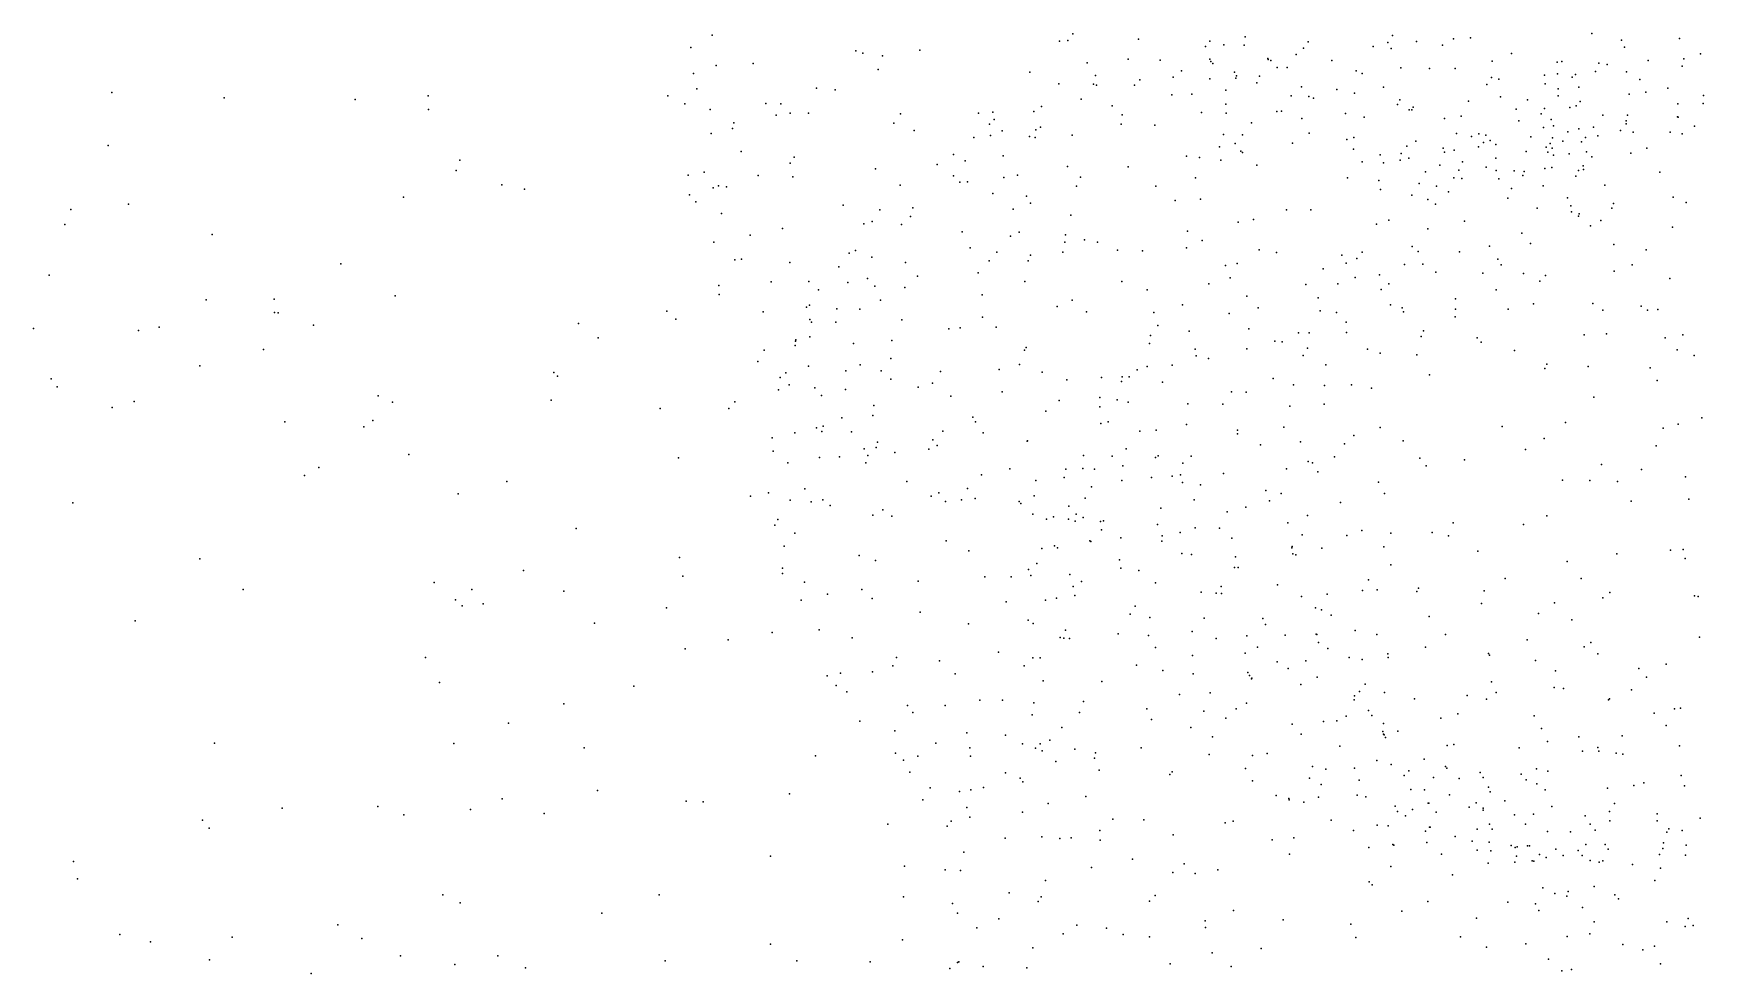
# Model space of a CAD drawing. Header units: metres. Extents: x -23.9 to 23.9, y -28.5 to 28.5.
# Drawn here: x -14.942 to -11.963, y 6.725 to 8.4 of the extents above; entities that cross this region are included whole.
import ezdxf

# ---------------------------------------------------------------- set-up
doc = ezdxf.new("R2010")
doc.units = ezdxf.units.M

msp = doc.modelspace()

# ---------------------------------------------------------------- linework, layer by layer
for p in [(-13.0882, 8.3995, 20.5945), (-12.1626, 8.4003, 21.2754), (-13.7692, 8.3754, 18.1881), (-13.731, 8.3973, 0.181), (-13.3608, 8.3703, 17.5714), (-13.1119, 8.3866, 0.9565), (-13.0967, 8.3877, 17.5184), (-12.9707, 8.3901, 20.9915), (-12.8516, 8.3769, 23.3993), (-12.8437, 8.3867, 23.2342), (-12.8187, 8.3797, 17.5756), (-12.7824, 8.3792, 19.2511), (-12.7804, 8.3945, 23.068), (-12.6765, 8.3743, 19.0983), (-12.6682, 8.3856, 22.9625), (-12.5524, 8.3768, 18.5971), (-12.5265, 8.384, 17.8339), (-12.52, 8.3733, 22.8829), (-12.5178, 8.3966, 23.8696), (-12.4749, 8.386, 18.5248), (-12.4286, 8.3796, 21.2419), (-12.409, 8.3909, 18.6604), (-12.3789, 8.3923, 23.8966), (-12.1096, 8.3881, 22.8861), (-12.104, 8.3756, 23.8366), (-12.0058, 8.391, 17.8653), (-13.724, 8.3429, 17.9475), (-13.6581, 8.3467, 18.5592), (-13.4748, 8.369, 17.6389), (-13.4624, 8.3649, 5.7681), (-13.4273, 8.3602, 18.7783), (-13.0624, 8.348, 5.2555), (-12.989, 8.3546, 17.5222), (-12.9324, 8.3526, 18.8644), (-12.8436, 8.3543, 19.4664), (-12.8417, 8.35, 19.627), (-12.8381, 8.347, 21.1456), (-12.7403, 8.3556, 18.7711), (-12.7394, 8.3536, -13.3997), (-12.735, 8.3519, 17.618), (-12.7236, 8.3398, 23.6491), (-12.6898, 8.3628, 23.7238), (-12.6262, 8.3522, 21.2425), (-12.3403, 8.3509, 22.8675), (-12.3058, 8.3645, 0.0004), (-12.2242, 8.3493, 21.2432), (-12.2157, 8.3504, 23.8509), (-12.1498, 8.3476, 21.6301), (-12.1353, 8.3448, 22.5385), (-12.0621, 8.3521, 22.9488), (-12.0016, 8.3422, 22.6848), (-11.9983, 8.3553, 23.7404), (-11.9687, 8.3641, 5.0471), (-13.7644, 8.329, 18.2875), (-13.4354, 8.3359, -7.3882), (-13.1644, 8.3312, 17.5162), (-13.1131, 8.3104, -2.1008), (-13.0477, 8.3253, 20.9292), (-12.9685, 8.3175, -9.8309), (-12.9092, 8.3226, 21.104), (-12.8939, 8.3334, 20.1264), (-12.8435, 8.3191, -0.1006), (-12.7998, 8.3314, 23.4514), (-12.7975, 8.3204, 23.3429), (-12.7961, 8.3248, 19.3322), (-12.7596, 8.312, 23.209), (-12.7553, 8.3243, 23.5619), (-12.7058, 8.3393, 21.2186), (-12.5827, 8.3335, -12.7298), (-12.5719, 8.3286, 22.9649), (-12.503, 8.3388, 21.262), (-12.4519, 8.338, 23.8375), (-12.4062, 8.3377, 18.9098), (-12.3413, 8.3219, 18.8441), (-12.3285, 8.3189, 23.8359), (-12.2466, 8.326, 22.2694), (-12.2455, 8.3107, 21.3176), (-12.2235, 8.3282, 21.9409), (-12.1975, 8.3223, 21.515), (-12.1914, 8.3274, 22.4481), (-12.1558, 8.3324, 21.779), (-12.1006, 8.3316, 17.9248), (-12.0768, 8.3185, 17.8233), (-14.8015, 8.2949, -8.3673), (-14.6012, 8.2853, -9.9993), (-14.3675, 8.2823, 5.0844), (-14.2379, 8.2892, -5.9219), (-13.8101, 8.289, -6.1526), (-13.7583, 8.3018, 18.0307), (-13.5451, 8.3028, 17.6784), (-13.5116, 8.2998, -5.9708), (-13.0732, 8.2832, 18.8782), (-13.0511, 8.3099, 20.2816), (-13.0457, 8.3082, 20.1936), (-12.9782, 8.3083, 20.0791), (-12.9113, 8.2911, 4.5653), (-12.8758, 8.2923, 17.5431), (-12.8151, 8.299, 20.0277), (-12.6986, 8.2889, -1.9562), (-12.6804, 8.3052, 19.1476), (-12.6673, 8.2882, 23.1092), (-12.6587, 8.2849, 18.7256), (-12.617, 8.3006, 23.0301), (-12.5859, 8.2937, 23.7133), (-12.5341, 8.3046, 17.8022), (-12.5051, 8.2818, 19.0073), (-12.3499, 8.3093, 18.0246), (-12.3252, 8.2872, 21.2679), (-12.2772, 8.282, 17.9889), (-12.2226, 8.3013, -13.7405), (-12.2222, 8.2891, 22.9581), (-12.1856, 8.3046, 17.9349), (-12.0959, 8.2919, 17.3632), (-12.0661, 8.2955, 23.7106), (-12.027, 8.3027, 17.4712), (-11.9631, 8.2894, 17.3328), (-14.237, 8.2646, 0.2704), (-13.78, 8.2748, 18.2043), (-13.7347, 8.2647, 18.4313), (-13.6357, 8.2752, 18.6062), (-13.6172, 8.2549, 17.7458), (-13.6087, 8.2749, -5.3221), (-13.5922, 8.2581, -1.8337), (-13.5593, 8.2583, 18.6976), (-13.3953, 8.2573, 0.3195), (-13.2563, 8.2581, 17.5212), (-13.2306, 8.2599, 18.8672), (-13.1576, 8.2614, 20.1204), (-13.1441, 8.2703, 20.4907), (-13.018, 8.2715, 17.5095), (-13.0001, 8.2555, 21.039), (-12.8584, 8.2594, 19.9288), (-12.815, 8.2742, 19.4779), (-12.8145, 8.2583, 21.1993), (-12.7239, 8.2613, 19.2344), (-12.7156, 8.2615, 23.4018), (-12.6018, 8.2574, 17.7073), (-12.5685, 8.2509, 23.0787), (-12.5089, 8.2736, 23.0048), (-12.4879, 8.2644, 23.7287), (-12.4836, 8.264, 17.8663), (-12.4811, 8.2688, 18.5168), (-12.3956, 8.2526, 23.7329), (-12.3825, 8.2795, 17.8908), (-12.2971, 8.2653, 23.7577), (-12.2525, 8.2571, 17.3671), (-12.2468, 8.2667, 22.0909), (-12.2016, 8.2686, 17.5481), (-12.1901, 8.2711, 17.2988), (-12.1832, 8.279, 21.8441), (-12.1426, 8.2544, 23.6964), (-12.0991, 8.2544, 17.6609), (-12.0099, 8.2516, 17.1729), (-12.009, 8.275, 23.1156), (-12.0087, 8.2508, 17.6894), (-11.9638, 8.2752, 23.542), (-13.7332, 8.2218, 17.9331), (-13.6947, 8.2307, 17.852), (-13.6925, 8.2409, 18.5319), (-13.4069, 8.2401, 18.8083), (-13.3707, 8.2275, -10.7777), (-13.2363, 8.2387, 20.1874), (-13.2282, 8.2472, -0.4685), (-13.214, 8.2266, 20.3503), (-13.1542, 8.2284, 20.6674), (-13.1458, 8.2334, 18.8797), (-13.0018, 8.2389, 19.8926), (-12.9418, 8.237, 21.1177), (-12.7691, 8.2412, 19.3488), (-12.6793, 8.2486, 23.2475), (-12.6664, 8.2228, 21.2764), (-12.4249, 8.249, 18.6016), (-12.404, 8.2217, 18.984), (-12.3639, 8.2215, 18.7214), (-12.2924, 8.2447, 17.479), (-12.2489, 8.2327, 17.2359), (-12.2352, 8.247, 21.4207), (-12.2306, 8.2356, 17.9136), (-12.205, 8.2249, 22.3753), (-12.1855, 8.23, 2.8472), (-12.1597, 8.2335, 22.4802), (-12.111, 8.2274, 17.1278), (-12.1014, 8.2446, 17.7515), (-12.1011, 8.2393, 23.0985), (-12.0889, 8.2243, 23.5868), (-12.0227, 8.2245, 23.2165), (-12.0011, 8.2216, 22.6674), (-11.9791, 8.235, 23.3544), (-14.8081, 8.2006, -10.5065), (-13.2648, 8.2148, 20.0944), (-13.2345, 8.2184, 20.0088), (-13.1655, 8.2167, 20.5664), (-13.1551, 8.2151, 19.9214), (-13.089, 8.2189, 19.8663), (-12.8264, 8.1981, 2.8846), (-12.8194, 8.22, 19.8618), (-12.7985, 8.2039, -8.5879), (-12.7854, 8.2196, 19.714), (-12.6965, 8.2049, 18.7548), (-12.5995, 8.211, 23.5236), (-12.5876, 8.194, 23.4262), (-12.5867, 8.2147, 19.0969), (-12.4923, 8.1995, -1.5485), (-12.4763, 8.2086, 23.6359), (-12.4276, 8.1958, 23.1181), (-12.408, 8.192, 21.3039), (-12.3771, 8.2166, 23.0503), (-12.3643, 8.1985, 17.3037), (-12.3557, 8.2059, 23.669), (-12.3512, 8.2193, 17.3845), (-12.3436, 8.2098, 17.5785), (-12.3337, 8.2024, 17.8189), (-12.2711, 8.2163, 17.647), (-12.2439, 8.1975, 23.6246), (-12.237, 8.2044, 17.1502), (-12.2329, 8.196, 17.824), (-12.2323, 8.2144, 22.2708), (-12.214, 8.2083, 17.7237), (-12.1808, 8.2074, 23.1031), (-12.174, 8.2148, 21.7257), (-12.1516, 8.2181, 17.8592), (-12.0643, 8.1959, 23.4149), (-14.1809, 8.1745, -8.7081), (-13.6797, 8.1901, -1.3095), (-13.5918, 8.1691, 4.216), (-13.5848, 8.1796, 17.711), (-13.3299, 8.1669, 20.2629), (-13.3005, 8.1844, 18.8463), (-13.2797, 8.1732, 20.3718), (-13.2124, 8.1819, -6.5304), (-13.0975, 8.1632, 19.7905), (-12.9893, 8.1623, 17.5136), (-12.8855, 8.1815, 19.7926), (-12.8621, 8.1795, 19.683), (-12.8238, 8.1744, 19.5794), (-12.7884, 8.1902, 17.5691), (-12.7853, 8.1881, 21.2387), (-12.7596, 8.1653, 19.4977), (-12.5718, 8.1716, 17.6852), (-12.5396, 8.184, 23.2496), (-12.5337, 8.1699, 23.353), (-12.5045, 8.1743, 17.7711), (-12.5027, 8.1865, 19.0561), (-12.4887, 8.178, 23.5418), (-12.4336, 8.1653, -8.5735), (-12.4253, 8.1885, 17.8024), (-12.3933, 8.1714, 23.5587), (-12.3508, 8.1621, 17.6854), (-12.3335, 8.1782, 17.1848), (-12.2796, 8.19, 23.1187), (-12.2408, 8.1888, 21.4846), (-12.2336, 8.1612, 23.2183), (-12.2305, 8.1836, 22.1069), (-12.2026, 8.1858, 21.9526), (-12.1776, 8.1645, 17.0486), (-12.172, 8.1894, 21.8654), (-12.1622, 8.1802, 23.5379), (-12.0931, 8.1867, 22.553), (-14.1879, 8.1559, 4.0998), (-13.7739, 8.1479, 18.2415), (-13.7452, 8.1531, 18.3938), (-13.6493, 8.1469, -11.1928), (-13.5872, 8.1448, 18.6643), (-13.44, 8.1588, 17.602), (-13.3007, 8.1463, 17.5409), (-13.2894, 8.135, 19.8938), (-13.276, 8.1359, 20.4676), (-13.2111, 8.1434, 20.5308), (-13.1869, 8.1475, 20.6406), (-13.0744, 8.144, 17.506), (-12.8692, 8.143, 21.188), (-12.5979, 8.1431, 21.3015), (-12.5424, 8.1384, -10.4064), (-12.4704, 8.1328, 17.4986), (-12.4592, 8.1538, -11.3844), (-12.4086, 8.1432, 18.7415), (-12.3998, 8.1566, -11.7376), (-12.3944, 8.142, 23.3543), (-12.3332, 8.156, 23.2), (-12.3283, 8.1411, 23.4339), (-12.3008, 8.1553, 18.8315), (-12.2855, 8.1471, 23.2899), (-12.2828, 8.1545, 23.5071), (-12.2461, 8.1594, 18.9593), (-12.1907, 8.1457, 22.3395), (-12.186, 8.1562, 23.3091), (-12.1772, 8.1578, 23.4285), (-12.0412, 8.1529, 4.4739), (-14.2818, 8.1087, -6.9088), (-14.106, 8.1303, -6.2747), (-14.0658, 8.1228, 4.5781), (-13.7714, 8.1124, 18.1555), (-13.7294, 8.1252, 17.9534), (-13.7197, 8.1287, -7.3581), (-13.7056, 8.1268, -8.3403), (-13.3959, 8.13, 20.2002), (-13.2308, 8.115, 19.8018), (-13.1708, 8.1105, 17.5167), (-13.0813, 8.1281, 20.9625), (-12.9398, 8.1281, 19.7076), (-12.9053, 8.1028, 19.6267), (-12.86, 8.1047, 17.5539), (-12.5392, 8.1221, 19.1392), (-12.4833, 8.1118, 17.5915), (-12.4546, 8.1046, 17.2153), (-12.4392, 8.128, 17.7036), (-12.418, 8.1183, 19.0629), (-12.3123, 8.1069, 21.3297), (-12.3057, 8.1241, 19.0108), (-12.2492, 8.129, -12.7621), (-12.2059, 8.1072, 16.9838), (-12.1392, 8.1297, 21.788), (-12.0172, 8.1084, 22.6064), (-14.8748, 8.0868, -1.0584), (-14.7721, 8.0961, -11.0246), (-13.76, 8.1, 18.3151), (-13.7147, 8.0796, 18.455), (-13.4973, 8.0943, 17.6514), (-13.4323, 8.0858, 20.0872), (-13.3772, 8.0739, 19.9017), (-13.3734, 8.0893, 20.4116), (-13.1944, 8.0871, 18.8606), (-13.1637, 8.0977, 20.7644), (-13.0915, 8.0767, -6.8688), (-12.7072, 8.0862, 19.5168), (-12.6638, 8.0861, 19.3462), (-12.4415, 8.0962, 21.3173), (-12.26, 8.0889, 16.6129), (-12.2001, 8.093, 18.9054), (-12.1987, 8.0826, 22.1387), (-12.1859, 8.0747, 22.2431), (-12.1848, 8.0791, 21.7113), (-12.1266, 8.0889, 16.943), (-12.1238, 8.0974, 22.457), (-11.9941, 8.099, -0.1214), (-14.8855, 8.0599, -8.7485), (-14.6231, 8.042, 10.3985), (-13.6058, 8.0526, 17.7633), (-13.4609, 8.061, 20.2136), (-13.4461, 8.0651, 18.7621), (-13.3935, 8.0601, 17.5867), (-13.2853, 8.0466, 20.5752), (-13.1836, 8.0463, 19.6949), (-12.8836, 8.0477, 18.8256), (-12.793, 8.0639, 19.6591), (-12.7658, 8.069, 18.7834), (-12.5467, 8.0604, 17.3787), (-12.5243, 8.0674, 15.8779), (-12.4548, 8.0518, 19.1042), (-12.3896, 8.0657, -1.1626), (-12.2873, 8.0442, 21.3838), (-12.1645, 8.0573, -0.7393), (-12.1463, 8.0672, 21.9244), (-12.0186, 8.0551, 16.8994), (-13.7279, 8.0283, 18.3743), (-13.6634, 8.0411, 17.8524), (-13.4755, 8.0136, 20.0121), (-13.2711, 8.0182, 19.7228), (-13.1993, 8.0391, 20.6803), (-13.1025, 8.0281, -0.1316), (-13.1008, 8.0417, 18.8599), (-13.0669, 8.0327, 17.5278), (-13.0441, 8.0284, 19.6351), (-13.0083, 8.0139, 21.0685), (-12.9636, 8.0126, 18.8359), (-12.8855, 8.018, 19.6126), (-12.8571, 8.0311, 21.2072), (-12.7555, 8.0145, 17.5938), (-12.483, 8.0207, 17.1105), (-12.345, 8.0213, 3.5893), (-12.2719, 8.026, 21.5206), (-12.1234, 8.0241, 21.8133), (-12.0654, 8.0146, 22.4668), (-14.3934, 7.99, -0.1829), (-13.6908, 7.9968, 0.2048), (-13.6787, 7.998, 18.4743), (-13.5927, 7.9922, 18.6012), (-13.5052, 7.9844, 20.2764), (-13.4868, 8.0088, 18.7106), (-13.4464, 8.0018, 19.9229), (-13.3862, 7.9923, 20.5287), (-13.237, 7.9949, -7.2323), (-13.2235, 8.0108, -5.8459), (-13.1677, 7.995, 4.9664), (-13.1635, 8.0053, 20.7815), (-13.1057, 8.0108, 20.923), (-12.8157, 7.9867, 18.7766), (-12.795, 7.9903, 21.277), (-12.7247, 8.01, 19.4452), (-12.6082, 8.005, 21.3643), (-12.6008, 7.991, 17.4429), (-12.5812, 7.999, 17.3209), (-12.5722, 8.0107, 17.5448), (-12.4966, 7.9884, 21.3972), (-12.4723, 8.0116, 16.3288), (-12.4637, 7.9889, 18.7513), (-12.3986, 8.0112, -10.9949), (-12.3298, 7.9981, 15.5903), (-12.3241, 7.988, 18.7841), (-12.0904, 7.9881, 22.3747), (-14.9132, 7.9697, 9.4727), (-13.6258, 7.9578, 17.8474), (-13.5589, 7.9584, 17.7555), (-13.4891, 7.9563, 20.3935), (-13.4539, 7.9633, -5.1872), (-13.365, 7.9677, 19.7662), (-13.2568, 7.9738, 18.8145), (-13.1735, 7.958, 19.6263), (-13.0006, 7.9584, 17.5617), (-12.8457, 7.954, 17.6072), (-12.8074, 7.965, 19.5762), (-12.6722, 7.9528, 21.4054), (-12.6416, 7.981, 17.6264), (-12.6155, 7.9541, 19.1553), (-12.5842, 7.9651, 17.2427), (-12.5411, 7.9703, 19.0992), (-12.5242, 7.9538, 21.4742), (-12.4409, 7.9751, 17.0227), (-12.3565, 7.9732, 19.0052), (-12.2845, 7.9726, 18.8782), (-12.255, 7.9591, 21.6178), (-12.245, 7.9689, 18.9603), (-12.1226, 7.9768, 22.2328), (-12.0234, 7.9633, 16.8347), (-14.6333, 7.9256, 5.0024), (-14.5122, 7.9269, -5.845), (-14.2964, 7.933, 0.3894), (-13.7193, 7.9512, 18.1049), (-13.7187, 7.9349, 18.2347), (-13.5417, 7.9436, 20.1203), (-13.4408, 7.9497, 19.8405), (-13.4308, 7.9248, -8.3815), (-13.3873, 7.9476, 17.6301), (-13.2496, 7.9345, 20.6973), (-13.0893, 7.9249, 17.563), (-12.9554, 7.9433, 21.1186), (-12.7777, 7.9321, 19.4361), (-12.6502, 7.9293, 21.4865), (-12.538, 7.9439, -10.0363), (-12.4054, 7.9276, 18.8169), (-12.3332, 7.9435, 21.4748), (-14.5116, 7.9032, -1.218), (-14.5051, 7.9026, -0.5715), (-13.812, 7.9055, -8.6101), (-13.6399, 7.9043, 18.4674), (-13.5628, 7.9126, 20.1978), (-13.5574, 7.916, 18.6038), (-13.5091, 7.9097, 19.9207), (-13.4676, 7.909, 17.704), (-13.249, 7.8948, 18.7814), (-13.116, 7.9137, 20.8815), (-13.0637, 7.9042, 19.5557), (-12.9433, 7.9028, 19.5407), (-12.8921, 7.9164, 18.7791), (-12.8089, 7.9015, 21.3697), (-12.7572, 7.9112, 19.3361), (-12.647, 7.9057, 17.5011), (-12.6178, 7.9028, 18.7484), (-12.5214, 7.9164, 21.5601), (-12.5007, 7.9114, 19.0279), (-12.4985, 7.904, 17.02), (-12.4063, 7.8955, 18.9772), (-12.4053, 7.9091, 16.9372), (-12.3114, 7.9089, -10.5596), (-12.2663, 7.9185, 16.8611), (-12.1608, 7.9192, 16.8231), (-12.1428, 7.907, 21.7381), (-12.0742, 7.9143, 22.0381), (-12.0634, 7.9072, 21.8609), (-12.0448, 7.9083, 22.3403), (-14.9416, 7.8745, 10.9987), (-14.7542, 7.8708, -10.7283), (-14.7172, 7.8768, -9.8631), (-14.4419, 7.8802, 4.6804), (-13.9695, 7.8833, -11.3017), (-13.7958, 7.8914, -5.0335), (-13.5569, 7.8908, 20.3113), (-13.554, 7.886, 17.8043), (-13.5109, 7.8857, 20.4396), (-13.3928, 7.8899, 18.7184), (-13.3092, 7.874, -1.4908), (-13.289, 7.8755, 19.6409), (-13.2247, 7.8769, 17.609), (-12.9366, 7.8796, -1.6409), (-12.8807, 7.8698, 21.2422), (-12.7738, 7.8741, 21.4989), (-12.6858, 7.8668, -1.3679), (-12.6666, 7.8668, 17.4116), (-12.6006, 7.8858, 21.5878), (-12.6002, 7.8673, 17.1493), (-12.4627, 7.8706, 18.8593), (-12.1364, 7.8648, 4.2871), (-12.0001, 7.8635, 16.7894), (-14.5311, 7.8368, 4.3175), (-13.9342, 7.858, 3.7691), (-13.6384, 7.8356, 18.0292), (-13.583, 7.8443, 17.8856), (-13.5826, 7.8522, 20.1296), (-13.5817, 7.8543, 18.5089), (-13.5569, 7.8595, 19.9905), (-13.4791, 7.8477, 20.5219), (-13.4106, 7.8533, 20.6129), (-13.1742, 7.8358, 18.7525), (-13.1711, 7.8405, 20.8411), (-12.9513, 7.8476, 18.7522), (-12.9492, 7.8619, 21.1865), (-12.8696, 7.8374, 21.4343), (-12.7779, 7.8384, 3.9803), (-12.728, 7.8519, 21.5747), (-12.7149, 7.8509, 18.7626), (-12.7146, 7.851, 17.6367), (-12.6692, 7.8394, 19.1378), (-12.5626, 7.8379, 18.7975), (-12.4665, 7.8603, 21.6454), (-12.3668, 7.858, 21.6279), (-12.3595, 7.8504, 5.622), (-12.3002, 7.8353, 15.1924), (-12.176, 7.863, -11.3628), (-12.0315, 7.858, 22.1305), (-12.0103, 7.8364, 21.9272), (-14.6447, 7.8077, 9.6807), (-13.6496, 7.8159, 18.1829), (-13.5591, 7.8074, 20.3961), (-13.4673, 7.8099, 18.5912), (-13.4123, 7.8209, 18.6547), (-13.1831, 7.8101, 19.5581), (-12.9554, 7.8065, 21.2858), (-12.9106, 7.8093, 19.4847), (-12.868, 7.8257, 17.6476), (-12.8459, 7.821, 18.7319), (-12.6769, 7.8262, 17.5117), (-12.637, 7.8098, 21.6881), (-12.5398, 7.8308, 21.6792), (-12.4742, 7.8273, 16.9517), (-12.2427, 7.8112, 21.665), (-12.1687, 7.8066, -0.3776), (-12.0586, 7.8046, 16.7694), (-11.98, 7.8263, 22.2088), (-14.9101, 7.7849, 5.2471), (-14.0138, 7.7963, 11.133), (-14.007, 7.7895, 10.3314), (-13.61, 7.7873, 18.334), (-13.5995, 7.7955, 20.237), (-13.5939, 7.7743, 20.0093), (-13.4927, 7.7989, 19.8098), (-13.4295, 7.799, 3.7951), (-13.4123, 7.7844, 19.6954), (-13.338, 7.7769, 18.6594), (-13.3241, 7.7981, 17.7011), (-13.2192, 7.8012, 20.7835), (-13.1429, 7.7969, 17.6529), (-13.0989, 7.7833, 20.8609), (-13.0368, 7.7873, 17.6601), (-13.0011, 7.7802, 18.7124), (-12.9998, 7.7884, 21.1968), (-12.9872, 7.7884, 21.1111), (-12.9731, 7.801, 5.4197), (-12.928, 7.7788, 21.4717), (-12.7304, 7.7851, 19.1912), (-12.6947, 7.7741, 17.3729), (-12.5912, 7.7743, 3.5774), (-12.4522, 7.7917, 18.9535), (-12.2461, 7.8032, 8.8852), (-12.0457, 7.7819, 21.804), (-14.8991, 7.7707, -0.7807), (-14.7621, 7.7444, -1.9818), (-14.3268, 7.7544, -7.0735), (-14.0183, 7.747, -0.5293), (-13.6128, 7.7654, 20.1271), (-13.5482, 7.7688, 18.4502), (-13.536, 7.7549, 17.9399), (-13.4932, 7.766, 18.5215), (-13.3637, 7.7701, -1.0633), (-13.3053, 7.7542, 19.605), (-13.2141, 7.7616, 17.6887), (-13.1125, 7.7461, -10.5512), (-13.0401, 7.7518, 19.5017), (-13.0087, 7.7472, 20.9958), (-12.8049, 7.7617, 17.6907), (-12.7791, 7.7612, 21.6679), (-12.6392, 7.7731, 19.0695), (-12.5555, 7.7681, 21.7436), (-12.1591, 7.7519, 16.4804), (-14.8011, 7.7336, 0.2669), (-14.3013, 7.7432, -10.193), (-13.8239, 7.7319, 4.1022), (-13.7017, 7.7318, -7.4664), (-13.6906, 7.7437, -8.9521), (-13.4998, 7.7154, 20.5516), (-13.4447, 7.7194, 20.6288), (-13.4427, 7.7372, 17.8495), (-13.2661, 7.7166, 18.6301), (-13.136, 7.7269, 17.7119), (-13.04, 7.7352, 20.9166), (-12.9892, 7.7432, 21.4084), (-12.8829, 7.7405, 19.4393), (-12.8202, 7.7395, 19.3375), (-12.701, 7.736, 21.7275), (-12.6397, 7.7399, 17.1361), (-11.9661, 7.7154, 21.8247), (-14.493, 7.7081, -5.4642), (-14.3526, 7.6992, -8.9701), (-14.3361, 7.7106, -6.5158), (-13.5835, 7.6887, 20.3967), (-13.5451, 7.6972, 19.8503), (-13.5357, 7.6912, 18.2084), (-13.533, 7.7003, 18.1002), (-13.4827, 7.6906, 18.3841), (-13.32, 7.6918, 20.7346), (-13.2618, 7.708, 17.7622), (-13.2477, 7.6888, 20.7843), (-13.0381, 7.7055, 21.2916), (-13.0252, 7.7082, 17.7314), (-12.9685, 7.6916, 18.6218), (-12.9392, 7.6932, 19.4834), (-12.8855, 7.7037, 21.6224), (-12.7945, 7.687, 21.7201), (-12.7941, 7.6935, 19.2576), (-12.7114, 7.6987, 17.4232), (-12.5401, 7.6983, 18.9055), (-12.3222, 7.6998, 16.0055), (-12.2094, 7.7069, 16.7732), (-12.0352, 7.6966, 16.7449), (-12.0086, 7.7039, 18.8069), (-13.6241, 7.6796, 20.1376), (-13.6223, 7.6557, 20.2419), (-13.4601, 7.6599, 18.0349), (-13.4388, 7.6624, 19.6978), (-13.4363, 7.6718, 11.5217), (-13.3446, 7.6593, 17.8802), (-13.3374, 7.6762, 18.5309), (-13.3296, 7.666, 19.6091), (-13.1694, 7.6738, 19.5259), (-13.1689, 7.6746, 18.599), (-12.9931, 7.6603, 21.5373), (-12.7534, 7.6673, 17.6376), (-12.682, 7.6726, 17.2324), (-12.6034, 7.6692, 18.8481), (-12.5867, 7.6841, 21.7991), (-12.4988, 7.6741, 16.9327), (-12.2809, 7.6586, 16.7927), (-12.2472, 7.6786, 21.7618), (-12.0474, 7.6654, 21.7357), (-14.4327, 7.6267, -6.0549), (-14.2721, 7.6501, 3.9554), (-13.7911, 7.6443, 11.5985), (-13.5962, 7.6352, 19.9627), (-13.5397, 7.6447, -5.103), (-13.5041, 7.6457, 19.7808), (-13.4574, 7.635, 18.1858), (-13.4533, 7.6479, -0.5373), (-13.4056, 7.6535, 17.9574), (-13.0688, 7.6483, 21.3548), (-13.0178, 7.6467, 19.4873), (-12.9988, 7.6298, 18.5468), (-12.9407, 7.6445, 4.5049), (-12.9356, 7.6473, 17.8092), (-12.892, 7.6347, 3.4221), (-12.8771, 7.6468, 17.7285), (-12.6684, 7.6376, 18.7932), (-12.6605, 7.6354, 17.1589), (-12.6212, 7.6458, 17.0844), (-12.469, 7.6437, -8.7773), (-12.4578, 7.6297, 21.8478), (-12.3897, 7.6403, 16.8468), (-12.1451, 7.6324, 14.7555), (-14.4581, 7.6123, -10.8851), (-14.0974, 7.6019, -11.0359), (-13.3839, 7.6017, 18.0983), (-13.251, 7.6138, 17.8932), (-13.2001, 7.6244, 18.5204), (-13.1539, 7.6036, 17.8848), (-13.1037, 7.6092, 19.496), (-13.1004, 7.6239, 21.2304), (-13.0703, 7.6248, 21.0592), (-13.0494, 7.6237, 20.9086), (-13.0008, 7.6034, 17.8701), (-12.9478, 7.6087, 21.651), (-12.9111, 7.6112, 18.5652), (-12.8958, 7.6137, -8.5888), (-12.8921, 7.5998, 19.4342), (-12.8602, 7.5959, 21.7339), (-12.8191, 7.6163, 19.2966), (-12.707, 7.6245, 17.3097), (-12.651, 7.619, 19.0558), (-12.543, 7.6005, -9.6792), (-12.2149, 7.6045, 16.765), (-12.166, 7.6034, 21.7774), (-12.1165, 7.6019, -0.6433), (-12.0736, 7.6235, -9.5384), (-11.9954, 7.6104, 16.7378), (-14.1841, 7.58, -10.4789), (-13.663, 7.5758, -9.5087), (-13.6309, 7.5818, 20.1603), (-13.5921, 7.5683, 20.3834), (-13.5661, 7.589, 20.464), (-13.5548, 7.5659, 19.8579), (-13.5337, 7.5691, 4.1821), (-13.3404, 7.5757, 18.1948), (-13.3272, 7.5816, 18.2853), (-13.3152, 7.5662, 19.5977), (-13.2865, 7.5693, 18.0793), (-13.2756, 7.5894, 18.3972), (-13.2619, 7.5717, 20.7806), (-13.1838, 7.5663, 18.3843), (-13.1569, 7.5762, -7.1484), (-13.0658, 7.5722, 18.4894), (-13.0546, 7.5924, -10.1906), (-12.8717, 7.5692, 17.7699), (-12.7436, 7.5857, 19.1711), (-12.7374, 7.5672, 18.7424), (-12.7163, 7.5802, 17.4111), (-12.5321, 7.5802, 16.9614), (-12.0921, 7.5666, 16.7467), (-11.9895, 7.5706, 18.7928), (-14.8714, 7.5639, 11.2725), (-13.521, 7.559, 20.5319), (-13.4445, 7.5416, 0.2914), (-13.4269, 7.5511, 19.6872), (-13.411, 7.5398, 20.6678), (-13.1809, 7.5625, 18.0084), (-13.1595, 7.5439, 19.523), (-13.1223, 7.5391, 21.3336), (-13.0953, 7.5581, 18.3898), (-13.0818, 7.5439, 18.01), (-13.0698, 7.5376, 20.9193), (-12.9308, 7.5546, -9.7979), (-12.8126, 7.5479, 17.7033), (-12.7793, 7.556, 21.8065), (-12.6695, 7.5414, 18.786), (-12.6107, 7.5646, 18.8434), (-12.2424, 7.5404, 0.091), (-13.9738, 7.518, -5.0768), (-13.6192, 7.5238, 20.2273), (-13.6138, 7.5344, 20.0569), (-13.5839, 7.5095, 19.9536), (-13.1351, 7.5348, 18.2398), (-13.0958, 7.5345, 18.1056), (-13.084, 7.531, 18.3095), (-13.0389, 7.5303, 4.168), (-13.037, 7.5157, 21.5827), (-13.0335, 7.5319, 17.9355), (-12.9368, 7.5252, 21.7087), (-12.8965, 7.5107, 19.448), (-12.87, 7.5193, 18.6049), (-12.8266, 7.5187, 19.3429), (-12.7046, 7.5283, 21.8479), (-12.6788, 7.507, 17.2376), (-12.5725, 7.5144, -0.0811), (-12.5208, 7.5099, 15.1769), (-12.447, 7.5111, 21.8925), (-12.4097, 7.5283, 8.5997), (-12.284, 7.5252, 21.8573), (-13.6028, 7.4867, 20.326), (-13.3139, 7.4962, 20.7337), (-13.2734, 7.4784, 11.2298), (-13.1433, 7.4824, 21.1468), (-13.1208, 7.4873, 21.0461), (-13.1154, 7.4835, -6.5448), (-13.0574, 7.496, 18.177), (-13.0559, 7.4951, -1.259), (-13.0023, 7.5013, 18.4311), (-12.9293, 7.4953, 17.8679), (-12.9286, 7.505, 18.5181), (-12.8042, 7.5011, 18.681), (-12.6975, 7.4838, 17.5699), (-12.6968, 7.4861, 17.3327), (-12.6439, 7.4829, 21.8857), (-12.5995, 7.5058, 17.0681), (-12.5331, 7.4853, 21.8999), (-12.4178, 7.505, 16.8776), (-12.3658, 7.478, 0.9215), (-12.0221, 7.4795, 21.7695), (-11.9995, 7.4806, 16.751), (-14.6448, 7.4638, 9.4425), (-13.7895, 7.4666, -0.2635), (-13.6056, 7.4474, 20.0952), (-13.4689, 7.4697, -9.2057), (-13.4397, 7.4609, 19.7133), (-13.1521, 7.4555, 21.3229), (-13.0047, 7.4625, 18.3195), (-13.0022, 7.4475, 19.5028), (-12.8937, 7.4738, -3.6992), (-12.8765, 7.4715, 17.7972), (-12.7995, 7.4484, 19.3038), (-12.7977, 7.4676, 21.8321), (-12.7931, 7.4488, 17.7015), (-12.6958, 7.4727, 5.4306), (-12.69, 7.4712, 19.1184), (-12.5211, 7.4531, 18.9031), (-12.2065, 7.4593, 16.7788), (-12.118, 7.4729, 21.8126), (-11.9958, 7.4649, 3.1631), (-14.2267, 7.422, 10.0866), (-14.0678, 7.4432, -9.7899), (-13.7837, 7.4329, -10.0001), (-13.6056, 7.4379, 20.2164), (-13.5665, 7.4223, 19.9585), (-13.3637, 7.424, -5.3634), (-13.2447, 7.4322, 20.7657), (-13.1978, 7.4317, -9.6241), (-13.1671, 7.4448, 19.5409), (-13.1629, 7.4345, 21.2228), (-13.0935, 7.436, 20.9292), (-13.0725, 7.4234, 21.5725), (-12.97, 7.443, 17.985), (-12.9404, 7.4211, 18.4504), (-12.7227, 7.418, 19.1917), (-12.5605, 7.4268, 17.0411), (-12.3171, 7.4289, -1.0611), (-12.1813, 7.4292, 9.1163), (-14.5673, 7.4094, 11.4106), (-14.1886, 7.3908, 4.2804), (-14.1599, 7.4092, 11.3573), (-13.9955, 7.4064, 11.9804), (-13.5726, 7.3906, 20.3332), (-13.5252, 7.4012, 20.4687), (-13.4645, 7.4096, 19.7779), (-13.4457, 7.3936, 20.5793), (-13.207, 7.3875, -3.5033), (-13.1369, 7.3905, 21.0405), (-13.1168, 7.3941, 21.487), (-13.0876, 7.4149, 19.5243), (-13.0843, 7.3987, -3.1223), (-12.859, 7.4045, 21.8007), (-12.8324, 7.4029, 17.7706), (-12.8232, 7.4146, 19.397), (-12.8226, 7.4021, 18.6248), (-12.6801, 7.397, 17.5969), (-12.6342, 7.4008, 4.5104), (-12.5711, 7.4074, 19.0375), (-12.5455, 7.4086, 18.8342), (-12.4742, 7.4057, 16.9475), (-12.4717, 7.4118, 21.9189), (-12.3542, 7.4073, 21.906), (-12.1426, 7.3943, 21.8465), (-12.1305, 7.4043, 16.7826), (-11.9792, 7.3981, 18.9133), (-11.9728, 7.397, 16.731), (-14.1771, 7.3803, -9.4618), (-14.1396, 7.3838, -1.1709), (-13.8126, 7.377, 0.3098), (-13.3601, 7.369, 19.6837), (-12.9855, 7.3653, 19.5297), (-12.9769, 7.3796, 18.2568), (-12.9505, 7.3595, 18.0194), (-12.8539, 7.3585, 18.5559), (-12.7492, 7.3575, 18.6748), (-12.655, 7.3767, 18.7505), (-12.6445, 7.3734, 17.2431), (-12.627, 7.3635, 21.9092), (-12.4524, 7.361, 18.8797), (-12.359, 7.3842, 16.8739), (-12.2578, 7.3668, 21.8824), (-12.2292, 7.3857, 15.8811), (-14.7603, 7.3537, 4.8578), (-13.9408, 7.3492, 10.296), (-13.6243, 7.333, 12.2452), (-13.5403, 7.3378, 19.9724), (-13.274, 7.3481, 20.7108), (-13.1674, 7.3548, 21.1828), (-13.1589, 7.349, 21.37), (-13.101, 7.3368, -8.8711), (-13.0073, 7.3302, 21.6853), (-12.9529, 7.3277, 18.0978), (-12.8753, 7.3348, 17.8708), (-12.7443, 7.3472, 19.269), (-12.7095, 7.3279, 21.8863), (-12.6541, 7.3298, 17.3842), (-12.6528, 7.3294, 19.1476), (-12.5847, 7.3362, 17.1308), (-12.5456, 7.3291, 21.9223), (-12.4235, 7.3292, 16.944), (-12.1983, 7.3556, 16.8129), (-13.7792, 7.3035, -7.282), (-13.7027, 7.3198, -5.1989), (-13.4812, 7.3231, 20.4883), (-13.2204, 7.2978, 19.6225), (-13.1104, 7.3241, 20.9433), (-13.1039, 7.3227, 19.5621), (-13.0937, 7.3218, 21.5625), (-12.9408, 7.306, 18.3126), (-12.8326, 7.3222, 4.923), (-12.7774, 7.3266, 17.7454), (-12.7589, 7.3065, 19.3458), (-12.65, 7.3149, 17.4692), (-12.6335, 7.3042, 17.5645), (-12.4591, 7.3067, 19.0073), (-12.2776, 7.3198, 16.8587), (-12.1762, 7.3072, 21.8611), (-12.1641, 7.3147, 18.7956), (-11.9702, 7.3246, 21.8567), (-14.2426, 7.2883, -6.0225), (-13.4088, 7.2733, 20.5441), (-13.4027, 7.2882, 19.7734), (-13.3258, 7.2825, 20.6434), (-13.1749, 7.2735, 21.2353), (-13.159, 7.2877, 20.7936), (-13.146, 7.2876, 21.0132), (-12.9744, 7.2746, 19.5691), (-12.8744, 7.2919, 18.4718), (-12.7808, 7.2962, 19.4308), (-12.7236, 7.2807, 18.652), (-12.7041, 7.2685, 19.2783), (-12.6727, 7.282, 17.6635), (-12.5952, 7.2881, 17.2179), (-12.572, 7.2847, 18.7462), (-12.5261, 7.2946, 17.0771), (-12.5258, 7.2884, 19.0618), (-12.3466, 7.2955, 18.8663), (-12.3452, 7.2924, 8.8448), (-12.263, 7.2828, 18.8893), (-12.152, 7.2949, 18.8997), (-12.0787, 7.2688, 18.9735), (-12.03, 7.2765, 18.7154), (-14.2176, 7.2434, -5.4492), (-13.5261, 7.2553, 20.1274), (-13.5102, 7.2386, 20.2426), (-13.5022, 7.2603, 20.3508), (-13.4451, 7.2627, 19.8569), (-13.2975, 7.2593, 19.6997), (-13.1409, 7.2468, 21.4276), (-13.036, 7.2452, 21.6361), (-12.9277, 7.2652, 21.7608), (-12.8735, 7.2589, 17.9652), (-12.7758, 7.2614, 19.5618), (-12.7729, 7.2564, 21.8604), (-12.7694, 7.2504, 17.8054), (-12.7687, 7.2513, -9.277), (-12.6814, 7.24, 21.8909), (-12.6522, 7.2531, 19.214), (-12.5668, 7.2405, -3.9441), (-12.3416, 7.2448, 16.9392), (-12.2271, 7.2647, 18.9691), (-12.0647, 7.253, 0.495), (-13.8707, 7.2372, -0.5726), (-13.4908, 7.2272, 20.0193), (-13.2539, 7.2124, 20.6802), (-13.2134, 7.2121, 19.6816), (-13.0687, 7.21, 19.6279), (-12.8978, 7.2224, 18.1732), (-12.843, 7.225, 21.814), (-12.5865, 7.2125, 21.9095), (-12.5857, 7.2197, 17.6213), (-12.5766, 7.2278, 17.2755), (-12.532, 7.2256, 17.1735), (-12.4786, 7.2143, 21.921), (-12.3846, 7.2204, 21.9109), (-12.35, 7.2141, 18.7527), (-12.333, 7.2261, 19.0122), (-12.2296, 7.2346, -3.3179), (-12.2127, 7.2327, 13.0875), (-12.1327, 7.2125, 19.005), (-12.1312, 7.2148, 18.7145), (-12.0918, 7.2309, 16.864), (-13.9958, 7.2055, -6.2722), (-13.3826, 7.2026, 19.8365), (-13.3732, 7.1904, 20.5015), (-13.3157, 7.2028, 20.5971), (-13.1602, 7.1859, -0.7077), (-13.1575, 7.2075, 21.1481), (-13.0763, 7.1902, 21.5669), (-12.9559, 7.1969, 19.6206), (-12.8542, 7.1924, 18.0316), (-12.8149, 7.1801, 19.6423), (-12.7965, 7.1966, 17.8916), (-12.7785, 7.2068, 18.5247), (-12.6003, 7.1834, 7.9908), (-12.5609, 7.194, 19.1756), (-12.5546, 7.1847, 17.5342), (-12.4315, 7.1803, 17.0809), (-12.4013, 7.1876, 19.0682), (-12.2655, 7.1842, 21.8777), (-12.0512, 7.1889, 18.6608), (-12.0148, 7.1966, 19.0364), (-12.004, 7.1981, 16.8517), (-14.0943, 7.1712, -1.5231), (-13.4681, 7.1749, 20.1144), (-13.4052, 7.1576, 19.936), (-13.2769, 7.1539, 19.7798), (-13.2078, 7.1501, 20.8673), (-13.1077, 7.1634, 21.4933), (-12.9478, 7.1775, -1.0142), (-12.8777, 7.1635, 11.601), (-12.6966, 7.1697, 17.8133), (-12.6806, 7.1519, 19.4414), (-12.641, 7.1743, 18.6297), (-12.6171, 7.1756, 19.2501), (-12.5349, 7.1565, -0.8887), (-12.5338, 7.1516, 17.6232), (-12.5337, 7.1706, 18.6807), (-12.533, 7.1504, 17.3518), (-12.5085, 7.1569, -0.3015), (-12.252, 7.1616, 18.7074), (-12.1083, 7.1484, 16.9259), (-12.0297, 7.1671, 21.8604), (-14.6184, 7.1358, 9.7421), (-14.1918, 7.1349, 11.8549), (-13.9597, 7.1275, -6.6707), (-13.3323, 7.1353, 19.8606), (-13.2716, 7.127, 20.6081), (-13.1778, 7.1344, 20.9751), (-13.1543, 7.1268, 21.1861), (-13.1465, 7.1342, 19.7155), (-13.1424, 7.1219, 21.0848), (-13.129, 7.141, 4.4057), (-13.0845, 7.1249, 11.148), (-12.9658, 7.127, 19.6792), (-12.8388, 7.1469, 18.2365), (-12.6118, 7.1301, 17.7868), (-12.5304, 7.1454, 4.7089), (-12.4204, 7.1315, 21.8995), (-12.4085, 7.1333, 18.6812), (-12.2918, 7.127, 13.7421), (-12.2415, 7.1386, 19.0641), (-12.1853, 7.1471, 12.7331), (-12.1792, 7.1213, 16.9637), (-12.152, 7.1278, 19.0694), (-12.1502, 7.1215, 21.8407), (-12.0058, 7.1309, 18.5632), (-13.5468, 7.1132, 4.3503), (-13.4042, 7.1177, 20.0278), (-13.3899, 7.1052, 20.3125), (-13.3645, 7.1123, 20.4419), (-13.2703, 7.1123, 20.6916), (-13.1184, 7.1029, 21.4087), (-13.0496, 7.1088, -2.8445), (-13.0475, 7.1186, -5.8018), (-12.8446, 7.1154, 19.6989), (-12.7803, 7.0905, 19.7471), (-12.7675, 7.1134, 18.3814), (-12.7414, 7.117, 17.9494), (-12.6608, 7.0938, 19.7732), (-12.6369, 7.089, 17.8584), (-12.5857, 7.0913, 19.373), (-12.546, 7.1046, 21.89), (-12.5203, 7.0976, 17.7758), (-12.4613, 7.1069, 17.2518), (-12.4232, 7.0937, 17.7049), (-12.421, 7.0913, 14.2178), (-12.261, 7.0899, 17.0523), (-12.1193, 7.118, 18.6217), (-12.1074, 7.116, 3.0437), (-13.3789, 7.0838, 20.1211), (-13.2081, 7.0828, 19.8226), (-13.1816, 7.0731, -6.4572), (-13.1771, 7.0665, 21.0293), (-13.0411, 7.0875, 21.5705), (-12.9149, 7.0798, 19.7315), (-12.9106, 7.0847, 21.7266), (-12.7673, 7.0685, 21.8157), (-12.666, 7.0734, 21.8573), (-12.6451, 7.0622, 19.8664), (-12.5775, 7.0696, 19.7058), (-12.497, 7.0778, 15.4816), (-12.489, 7.0862, 15.0856), (-12.4447, 7.0742, 17.5132), (-12.399, 7.0725, 18.6106), (-12.3615, 7.0832, 17.14), (-12.3564, 7.0743, 21.8718), (-12.2887, 7.0802, -0.6501), (-12.2797, 7.07, 18.6107), (-12.2605, 7.0634, 0.7447), (-12.2411, 7.0854, 21.8401), (-12.0877, 7.0599, 18.5219), (-12.0696, 7.0648, -2.8765), (-12.003, 7.0779, 16.9576), (-11.9973, 7.0596, 19.1951), (-14.1059, 7.0365, -5.7007), (-13.9358, 7.0511, 12.2095), (-13.7776, 7.0325, -5.4382), (-13.7471, 7.0309, 2.9987), (-13.593, 7.045, -4.8982), (-13.3553, 7.0346, 12.3064), (-13.3421, 7.056, 20.2053), (-13.2898, 7.0493, 20.5169), (-13.2697, 7.0527, 20.8039), (-13.2471, 7.0565, -4.6525), (-13.0647, 7.0404, 21.4873), (-12.7254, 7.0421, 19.8484), (-12.7027, 7.0371, 18.1414), (-12.7019, 7.0343, 18.2265), (-12.6759, 7.0305, 18.3256), (-12.6497, 7.0393, 17.9793), (-12.5809, 7.0431, 18.492), (-12.5655, 7.0401, 19.8975), (-12.4854, 7.0528, 18.5633), (-12.4606, 7.0526, 19.2694), (-12.4162, 7.0435, 17.4214), (-12.3468, 7.057, 17.6829), (-12.3435, 7.049, 17.7704), (-12.3173, 7.0327, 17.1959), (-12.2454, 7.0524, 19.9717), (-12.1347, 7.0552, 19.9611), (-14.4981, 7.0199, 2.925), (-14.3276, 7.023, -0.9795), (-14.2809, 7.0076, -1.8348), (-14.162, 7.0176, 11.1747), (-14.031, 7.0104, 4.3827), (-13.2771, 7.0212, 20.3792), (-13.2718, 7.0039, 20.1832), (-13.1779, 7.0125, 19.9326), (-13.1319, 7.0278, 21.153), (-13.0165, 7.0001, 21.5529), (-12.513, 7.0235, 19.4241), (-12.5088, 7.0139, 19.6529), (-12.4945, 7.0062, 19.9373), (-12.482, 7.0176, 19.7462), (-12.454, 7.0289, 21.8673), (-12.4533, 7.0288, 17.84), (-12.4399, 7.0126, 19.3466), (-12.3811, 7.0214, 19.8565), (-12.3689, 7.029, 19.2444), (-12.3563, 7.0162, 18.5387), (-12.3562, 7.0198, 17.5637), (-12.3002, 7.0079, 19.8767), (-12.2664, 7.0089, 17.7413), (-12.2335, 7.0225, 19.2111), (-12.1744, 7.0063, 19.8991), (-12.1311, 7.0141, 17.0981), (-12.1218, 7.0281, 19.2035), (-12.0459, 7.0094, 18.3753), (-11.9693, 7.002, 20.12), (-14.6398, 6.9982, -2.0538), (-14.6283, 6.9839, 4.4859), (-13.4178, 6.9913, -3.6675), (-13.3119, 6.9877, 20.5949), (-13.3048, 6.9966, 20.7119), (-13.04, 6.9798, 19.8842), (-12.9615, 6.9987, 21.6267), (-12.9091, 6.9725, 0.019), (-12.8162, 6.9934, 19.8759), (-12.8023, 6.9966, 21.7652), (-12.6273, 6.9984, 18.0657), (-12.5875, 6.9801, 21.8341), (-12.5451, 6.9894, 17.9909), (-12.5256, 6.9885, 18.4085), (-12.4591, 6.979, 19.5725), (-12.4521, 6.9856, 19.4742), (-12.4507, 6.9857, 18.4545), (-12.367, 6.9825, 21.834), (-12.3447, 6.9913, 17.4252), (-12.34, 6.9822, 17.9008), (-12.2806, 6.9913, 19.2767), (-12.2414, 6.9783, 19.8229), (-12.2002, 6.9773, 17.1723), (-12.1653, 6.991, 21.7812), (-12.1562, 6.9807, 18.4074), (-12.1303, 6.9974, 20.1376), (-12.046, 6.9971, 19.8523), (-12.0284, 6.9768, 8.9882), (-12.0249, 6.983, 19.318), (-12.0013, 6.98, 19.7729), (-13.2824, 6.9412, 1.3534), (-13.2089, 6.9661, 20.0439), (-13.1431, 6.9686, 21.0799), (-13.1109, 6.9656, -5.052), (-13.0912, 6.9669, 21.2315), (-13.0391, 6.963, 21.4443), (-12.7322, 6.9636, 19.8926), (-12.6937, 6.9667, 21.7938), (-12.5599, 6.9494, 19.9381), (-12.5173, 6.9548, 18.2796), (-12.5154, 6.954, 18.1047), (-12.4564, 6.9585, 18.0066), (-12.4059, 6.9694, 19.6515), (-12.376, 6.9611, 18.41), (-12.3671, 6.9449, 18.0161), (-12.3456, 6.9593, 19.7246), (-12.3424, 6.9435, 19.5029), (-12.3061, 6.9534, 17.5038), (-12.2989, 6.9497, 17.5964), (-12.2957, 6.9508, 19.3956), (-12.277, 6.9526, 18.3832), (-12.2738, 6.9526, 17.9863), (-12.2265, 6.9468, 19.7383), (-12.1869, 6.9445, 13.3221), (-12.1731, 6.955, 19.3471), (-12.1385, 6.9549, 19.7642), (-12.1333, 6.9466, 18.1204), (-12.0356, 6.9477, 19.7021), (-12.0349, 6.9577, 18.1713), (-11.9939, 6.9538, 20.2189), (-14.8702, 6.925, 10.5807), (-13.627, 6.9341, 0.5074), (-13.3884, 6.9161, 0.2176), (-13.0549, 6.9138, 20.0115), (-12.9814, 6.9287, 19.9283), (-12.8892, 6.9205, 21.629), (-12.7015, 6.9376, 1.2926), (-12.5208, 6.9159, 4.4279), (-12.4308, 6.9379, 18.2894), (-12.3474, 6.922, 18.2319), (-12.2996, 6.9233, 8.6014), (-12.2966, 6.9342, 19.9241), (-12.2688, 6.9261, 17.3031), (-12.2657, 6.9255, 19.5596), (-12.2559, 6.9373, 17.6984), (-12.244, 6.932, 18.1315), (-12.2136, 6.9356, 18.2522), (-12.1797, 6.9356, 18.0358), (-12.1656, 6.9264, 19.6455), (-12.1494, 6.9233, 19.521), (-12.1429, 6.9261, 0.3426), (-12.0896, 6.9195, 17.0889), (-12.042, 6.9374, 19.5037), (-12.0398, 6.9131, 21.8007), (-11.9952, 6.9361, 7.5327), (-14.8627, 6.894, 9.6599), (-13.3158, 6.9101, 20.7004), (-13.2884, 6.9084, 20.8329), (-13.1368, 6.8907, 20.0875), (-12.9096, 6.9049, 11.8865), (-12.8696, 6.9031, 7.7641), (-12.8295, 6.9097, 19.9328), (-12.5595, 6.8887, 21.7743), (-12.5542, 6.8833, 1.8715), (-12.4107, 6.9011, 19.9714), (-12.0503, 6.8908, 20.2304), (-14.2114, 6.8652, 11.4929), (-14.1808, 6.8512, -6.2456), (-13.8257, 6.8652, 1.2005), (-13.3899, 6.8616, -3.0854), (-13.2012, 6.8687, 21.0175), (-13.1495, 6.8533, -4.0133), (-13.1445, 6.8617, 21.105), (-12.9514, 6.8542, 21.4659), (-12.9411, 6.8643, 19.9878), (-12.4551, 6.8533, 21.7568), (-12.3121, 6.852, 14.5938), (-12.2496, 6.8775, 20.0585), (-12.2282, 6.8675, 21.7037), (-12.207, 6.8627, 17.2821), (-12.2048, 6.8715, 17.9036), (-12.158, 6.8801, 20.1277), (-12.1214, 6.8652, 3.9168), (-12.1148, 6.8584, 17.1523), (-13.928, 6.8329, -4.8166), (-13.3024, 6.8497, 2.3278), (-13.2939, 6.8325, 20.4237), (-13.2202, 6.8225, 20.2658), (-12.8015, 6.8375, -0.2857), (-12.7126, 6.8209, 21.6655), (-12.5011, 6.836, 19.9478), (-12.3681, 6.8238, 15.2847), (-12.2627, 6.849, 17.5602), (-12.2569, 6.8373, 17.6447), (-12.1789, 6.8426, 3.2739), (-11.9908, 6.823, 21.776), (-14.7876, 6.7944, 4.1795), (-14.3985, 6.8116, 4.0765), (-13.2593, 6.8063, 20.92), (-13.1053, 6.7956, 20.1259), (-13.0809, 6.8114, 21.1516), (-13.0282, 6.806, 20.0664), (-12.9981, 6.7949, 21.2185), (-12.8521, 6.8191, 21.5532), (-12.8511, 6.8072, 19.9755), (-12.5922, 6.8129, 21.7053), (-12.1658, 6.7957, 17.9222), (-12.1584, 6.8172, 1.2804), (-12.0284, 6.817, 18.098), (-11.996, 6.8089, 17.0447), (-11.9815, 6.8109, 20.4058), (-14.7329, 6.7817, 5.4701), (-14.5873, 6.7899, 10.8418), (-14.3561, 6.7874, -1.2612), (-13.6272, 6.7774, 11.0013), (-13.3916, 6.7849, 4.3116), (-13.1592, 6.7706, 21.0649), (-12.9511, 6.7904, 21.3264), (-12.8392, 6.7617, -4.9608), (-12.7519, 6.7698, 21.5717), (-12.5832, 6.7892, 19.9439), (-12.3966, 6.7902, 21.6831), (-12.35, 6.772, 20.0041), (-12.28, 6.778, 21.6376), (-12.2062, 6.7908, 17.8351), (-12.1074, 6.777, 18.0021), (-12.0713, 6.7673, 21.6847), (-12.0504, 6.7738, 20.2749), (-14.6274, 6.7492, -1.8236), (-14.2867, 6.7569, 2.7928), (-14.1902, 6.7414, 5.4693), (-14.1133, 6.7568, 0.0933), (-14.064, 6.7353, 5.037), (-13.8147, 6.7479, -5.2084), (-13.5804, 6.7476, 12.2847), (-13.4494, 6.7461, -4.2075), (-13.3074, 6.7342, 20.5357), (-13.2934, 6.7448, 20.803), (-13.2911, 6.7462, 20.4439), (-13.2478, 6.7375, 20.3253), (-13.1699, 6.7355, 20.2118), (-12.9146, 6.7421, -5.7469), (-12.8056, 6.7376, 21.4485), (-12.2396, 6.7504, 17.7106), (-12.1988, 6.7323, 12.9467), (-12.0397, 6.7422, 14.7887), (-14.4461, 6.725, -0.7515), (-12.2161, 6.7297, 17.3782)]:
    msp.add_point(p)

doc.saveas('drawing.dxf')
